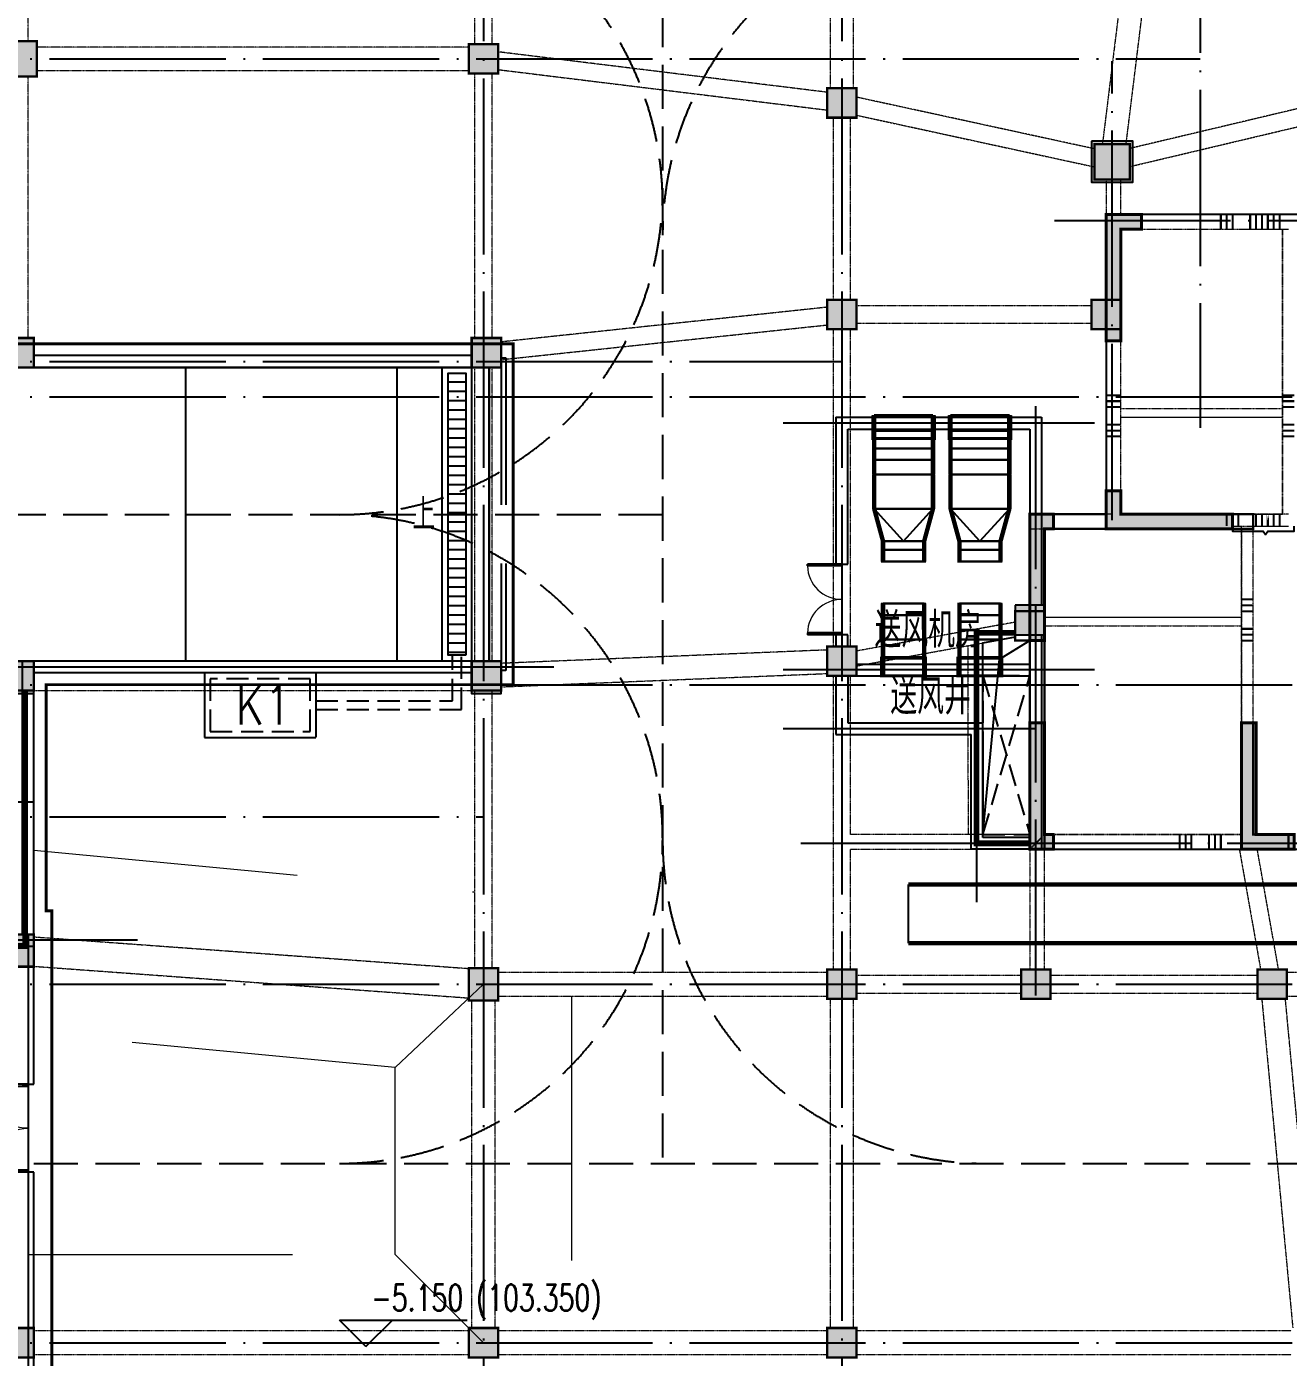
# Model space of a CAD drawing. Extents: x 290727 to 13733020, y 1731457 to 3643100.
# Drawn here: x 531138 to 552612, y 2163130 to 2185780 of the extents above; entities that cross this region are included whole.
import ezdxf

# ---------------------------------------------------------------- set-up
doc = ezdxf.new("R2010")
doc.units = 0
doc.header["$LTSCALE"] = 10
for name, pattern in [('__DASH', [0.35, 0.25, -0.1]), ('DASH', [0.35, 0.25, -0.1]), ('DASHED', [0.75, 0.5, -0.25]), ('DOTE', [2.42, 2, -0.2, 0.02, -0.2]), ('虚线', [750, 450, -300])]:
    doc.linetypes.add(name, pattern=pattern)
doc.layers.get('0').update_dxf_attribs({"linetype": 'CONTINUOUS'})
for name, color, linetype in [('-A-车行道路', 8, 'CONTINUOUS'), ('AXIS', 3, 'CONTINUOUS'), ('BEAM_CON', 4, 'CONTINUOUS'), ('BEAM_CONT', 4, 'CONTINUOUS'), ('BEAM_DASH', 144, 'DASHED'), ('BEAM_SE', 144, 'DASHED'), ('COLU', 2, 'CONTINUOUS'), ('COLUMN', 9, 'CONTINUOUS'), ('DIM_ELEV', 3, 'CONTINUOUS'), ('DIM_SYMB', 3, 'CONTINUOUS'), ('DOTE', 8, 'DOTE'), ('DUCT-排烟管', 2, 'CONTINUOUS'), ('DUCT-排烟管端线', 4, 'CONTINUOUS'), ('DUCT-送风法兰', 2, 'CONTINUOUS'), ('DUCT-送风管', 4, 'CONTINUOUS'), ('DUCT-送风管端线', 2, 'CONTINUOUS'), ('pl', 7, 'CONTINUOUS'), ('PUB_HATCH', 8, 'CONTINUOUS'), ('PUB_TEXT', 7, 'CONTINUOUS'), ('STAIR', 2, 'CONTINUOUS'), ('WALL', 255, 'CONTINUOUS'), ('WINDOW', 4, 'CONTINUOUS'), ('作业图', 4, 'CONTINUOUS'), ('文字', 4, 'CONTINUOUS'), ('暖通留洞', 201, 'CONTINUOUS'), ('板顶标高填充', 7, 'CONTINUOUS'), ('洞口边线', 7, 'CONTINUOUS'), ('看线', 163, 'CONTINUOUS'), ('防火分区示意线', 4, 'CONTINUOUS'), ('防火分区线', 7, 'CONTINUOUS'), ('集水坑', 181, 'DASH'), ('风井', 211, 'CONTINUOUS'), ('高差线', 3, 'CONTINUOUS')]:
    doc.layers.add(name, color=color, linetype=linetype)
for name, color, linetype, lineweight in [('S_ConcWall', 8, 'CONTINUOUS', 35), ('S_SubBeamHoop', 1, 'CONTINUOUS', 40), ('TEXT', 7, 'CONTINUOUS', 13), ('板加腋边线', 253, '虚线', 18)]:
    doc.layers.add(name, color=color, linetype=linetype, lineweight=lineweight)
doc.layers.get('0').off()
doc.styles.add('_HZTXT', font='simplex.shx', dxfattribs={"width": 0.8, "bigfont": 'HZTXT.shx'})
doc.styles.add('_TCH_DIM', font='SIMPLEX', dxfattribs={"bigfont": 'GBCBIG'})
doc.styles.add('HNSJY', font='HNSJY-07', dxfattribs={"width": 0.8, "bigfont": 'HNSJY-HZ'})

# ---------------------------------------------------------------- blocks, each defined once
blk = doc.blocks.new('A$C55C93FC2')
at = {"layer": 'DOTE', "linetype": 'DOTE', "ltscale": 150}
for p, q in [((66184.1, 127235.5), (66184.1, 52513.6)), ((53984.1, 80242.4), (53984.1, 12200)), ((60084.1, 80242.4), (60084.1, 12200)), ((10299.5, 58792.4), (66184.1, 58792.4)), ((10299.5, 53642.4), (60084.1, 53642.4)), ((10299.5, 53042.4), (252290.8, 53042.4)), ((10299.5, 48142.4), (252290.8, 48142.4)), ((10299.5, 45892.4), (53984.1, 45892.4)), ((10299.5, 43042.4), (252290.8, 43042.4)), ((10299.5, 36942.4), (252290.8, 36942.4))]:
    blk.add_line(p, q, dxfattribs=at)
blk = doc.blocks.new('A$C45835683')
at = {"layer": '集水坑', "color": 4}
blk.add_lwpolyline([(1100, 1900), (0, 1900), (0, 0), (1100, 0)], close=True, dxfattribs=at)
at = {"layer": '集水坑', "color": 4, "linetype": 'DASH', "ltscale": 150}
blk.add_lwpolyline([(1000, 1800), (100, 1800), (100, 100), (1000, 100)], close=True, dxfattribs=at)
at = {"layer": 'TEXT', "style": '_HZTXT', "width": 0.8}
blk.add_text('K1', height=675, rotation=270, dxfattribs=at).set_placement((221, 1366))
blk = doc.blocks.new('A$C682E2834')
h = blk.add_hatch(color=0)
h.dxf.hatch_style = 1
h.paths.add_polyline_path([(30400, 7900), (30600, 7900), (30600, 7500), (30800, 7500), (30800, 7900), (33000, 7899), (33000, 7500), (33200, 7500), (33200, 7900), (33200, 7900), (33200, 8099), (30600, 8100), (30400, 8100)])
edge = h.paths.add_edge_path(flags=16)
edge.add_line((11800, 7900), (11800, 7500))
h.paths.add_polyline_path([(9600, 7900), (11800, 7900)], flags=17)
h.paths.add_polyline_path([(21425, 250), (21600, 250), (21600, 0), (21175, 0), (21000, 0), (21000, 250), (21175, 250), (21175, 2150), (21425, 2150)])
h.paths.add_polyline_path([(42350, 2149), (42600, 2149), (42600, 0), (42200, 0), (42200, 250), (42350, 250)])
h.paths.add_polyline_path([(42600, 3549), (42350, 3549), (42350, 5450), (42200, 5450), (42200, 5700), (42600, 5700)])
h.paths.add_polyline_path([(40700, 10549), (40700, 10799), (41300, 10799), (41300, 8649), (41050, 8649), (41050, 10549)])
h.paths.add_polyline_path([(39150, 5450), (39150, 5700), (41050, 5700), (41050, 6099), (41300, 6099), (41300, 5450)])
h.paths.add_polyline_path([(35100, 12949), (35100, 13199), (35400, 13199), (35400, 10799), (35800, 10799), (35800, 10549), (35150, 10549), (35150, 12949)])
h.paths.add_polyline_path([(28700, 13200), (28700, 12950), (28650, 12950), (28650, 10550), (28000, 10550), (28000, 10800), (28400, 10800), (28400, 13200)])
h.paths.add_polyline_path([(22750, 8650), (22500, 8650), (22500, 10800), (23100, 10800), (23100, 10550), (22750, 10550)])
h.paths.add_polyline_path([(24650, 5700), (24650, 5450), (22500, 5450), (22500, 6050), (22750, 6050), (22750, 5700)])
h.paths.add_polyline_path([(25700, 250), (25700, 0), (24800, 0), (24800, 2150), (25050, 2150), (25050, 250)])
h.paths.add_polyline_path([(32024, 0), (31300, 0), (31300, 250), (31774, 250), (31775, 2150), (32025, 2150), (32024, 250), (32500, 250), (32500, 0)])
h.paths.add_polyline_path([(29000, 5700), (29000, 5500), (28400, 5500), (28400, 7250), (28600, 7250), (28600, 5700)])
h.paths.add_polyline_path([(34800, 5500), (34800, 5700), (35200, 5700), (35200, 7249), (35400, 7249), (35400, 5500)])
h.paths.add_polyline_path([(30000, 12950), (30000, 13200), (30600, 13200), (30600, 9400), (30400, 9400), (30400, 12950)])
h.paths.add_polyline_path([(33200, 9399), (33400, 9399), (33400, 12949), (33800, 12949), (33800, 13199), (33200, 13199)])
h.paths.add_polyline_path([(38100, 0), (38100, 250), (38750, 250), (38750, 2149), (39000, 2149), (39000, 0)])
h.paths.add_polyline_path([(35025, 2149), (34775, 2149), (34775, 4199), (35025, 4199)])
h.paths.add_polyline_path([(29025, 2150), (28775, 2150), (28775, 4200), (29025, 4200)])
h.paths.add_polyline_path([(1900, 10800), (1900, 10550), (1550, 10550), (1550, 8650), (1300, 8650), (1300, 10800)])
h.paths.add_polyline_path([(3450, 5700), (3450, 5450), (1300, 5450), (1300, 6100), (1550, 6100), (1550, 5700)])
h.paths.add_polyline_path([(20100, 8650), (19850, 8650), (19850, 10550), (19500, 10550), (19500, 10800), (20100, 10800)])
h.paths.add_polyline_path([(13900, 12950), (13900, 13200), (14200, 13200), (14200, 10800), (14600, 10800), (14600, 10550), (13950, 10550), (13950, 12950)])
h.paths.add_polyline_path([(7500, 13200), (7500, 12950), (7450, 12950), (7450, 10550), (6800, 10550), (6800, 10800), (7200, 10800), (7200, 13200)])
h.paths.add_polyline_path([(17950, 5450), (17950, 5700), (19850, 5700), (19850, 6050), (20100, 6050), (20100, 5450)])
h.paths.add_polyline_path([(16900, 0), (16900, 250), (17550, 250), (17550, 2150), (17800, 2150), (17800, 0)])
h.paths.add_polyline_path([(10575, 0), (10100, 0), (10100, 250), (10575, 250), (10575, 2150), (10825, 2150), (10825, 250), (11300, 250), (11300, 0)])
h.paths.add_polyline_path([(400, 5700), (400, 5450), (250, 5450), (250, 3550), (0, 3550), (0, 5700)])
h.paths.add_polyline_path([(400, 250), (400, 0), (0, 0), (0, 2150), (250, 2150), (250, 250)])
h.paths.add_polyline_path([(13600, 5500), (13600, 5700), (14000, 5700), (14000, 7250), (14200, 7250), (14200, 5500)])
h.paths.add_polyline_path([(7800, 5700), (7800, 5500), (7200, 5500), (7200, 7250), (7400, 7250), (7400, 5700)])
h.paths.add_polyline_path([(12600, 13200), (12600, 12950), (12200, 12950), (12200, 9400), (12000, 9400), (12000, 13200)])
h.paths.add_polyline_path([(9200, 9400), (9200, 12950), (8800, 12950), (8800, 13200), (9400, 13200), (9400, 9400)])
h.paths.add_polyline_path([(4500, 250), (4500, 0), (3600, 0), (3600, 2150), (3850, 2150), (3850, 250)])
h.paths.add_polyline_path([(7825, 2150), (7575, 2150), (7575, 4200), (7825, 4200)])
h.paths.add_polyline_path([(13825, 2150), (13575, 2150), (13575, 4200), (13825, 4200)])
edge = h.paths.add_edge_path()
edge.add_line((12000, 8100), (12200, 8100))
edge.add_line((12200, 8100), (12200, 7900))
edge.add_line((12200, 7900), (12000, 7900))
edge.add_line((9400, 8100), (9200, 8100))
edge.add_line((9200, 8100), (9200, 7900))
edge.add_line((9200, 7900), (9400, 7900))
edge.add_line((9400, 7900), (9400, 7500))
edge.add_line((9400, 7500), (9600, 7500))
edge.add_line((9600, 7500), (9600, 7900))
edge.add_line((12000, 8100), (9400, 8100))
edge.add_line((11800, 7500), (12000, 7500))
edge.add_line((12000, 7500), (12000, 7900))
at = {"layer": 'S_ConcWall', "color": 0, "lineweight": 35, "ltscale": 1}
for p, q in [((1300, 8650), (1300, 10800)), ((1300, 10800), (1900, 10800)), ((1900, 10800), (1900, 10550)), ((1900, 10550), (1550, 10550)), ((1550, 10550), (1550, 8650)), ((1550, 8650), (1300, 8650)), ((1300, 5450), (1300, 6100)), ((1300, 6100), (1550, 6100)), ((1550, 6100), (1550, 5700)), ((0, 3550), (0, 5700)), ((0, 5700), (400, 5700)), ((400, 5700), (400, 5450)), ((1550, 5700), (3450, 5700)), ((3450, 5700), (3450, 5450)), ((400, 5450), (250, 5450)), ((250, 5450), (250, 3550)), ((3450, 5450), (1300, 5450)), ((250, 3550), (0, 3550)), ((0, 0), (0, 2150)), ((0, 2150), (250, 2150)), ((250, 2150), (250, 250)), ((3600, 0), (3600, 2150)), ((3600, 2150), (3850, 2150)), ((3850, 2150), (3850, 250)), ((250, 250), (400, 250)), ((400, 250), (400, 0)), ((3850, 250), (4500, 250)), ((400, 0), (0, 0)), ((4500, 0), (3600, 0))]:
    blk.add_line(p, q, dxfattribs=at)
blk = doc.blocks.new('A$C26CF02E8')
at = {"layer": '风井', "linetype": 'DASH', "ltscale": 150}
for p, q in [((56865, 49165), (57665, 46465)), ((56865, 46465), (57665, 49165))]:
    blk.add_line(p, q, dxfattribs=at)
at = {"layer": '风井', "linetype": 'DASH', "ltscale": 150, "flags": 128}
blk.add_lwpolyline([(56865, 46465), (57665, 46465), (57665, 49165), (56865, 49165)], close=True, dxfattribs=at)
blk = doc.blocks.new('_FZH')
blk.add_lwpolyline([(-0.5, -0.5), (0.5, -0.5), (0.5, 0.5), (-0.5, 0.5)], close=True)
at = {"layer": 'PUB_HATCH'}
blk.add_solid([(-0.5, -0.5), (0.5, -0.5), (-0.5, 0.5), (0.5, 0.5)], dxfattribs=at)
blk = doc.blocks.new('$DorLib2D$00000002')
for p, q in [((-0.5, 0), (-0.5, 0.4875)), ((-0.475, 0.4875), (-0.5, 0.4875)), ((-0.475, 0), (-0.475, 0.4875)), ((0.475, 0), (0.475, 0.4875)), ((0.475, 0.4875), (0.5, 0.4875)), ((0.5, 0), (0.5, 0.4875)), ((-0.5, 0), (-0.475, 0)), ((0.5, 0), (0.475, 0))]:
    blk.add_line(p, q)
at = {"lineweight": 13}
for centre, start, end in [((-0.4875, 0), 0, 88.53072), ((0.4875, 0), 91.46928, 180)]:
    blk.add_arc(centre, 0.4875, start, end, dxfattribs=at)
blk = doc.blocks.new('$DorLib2D$00000126')
at = {"color": 0, "linetype": 'Continuous'}
for p, q in [((-0.532, 0.5), (-0.532, 0.9)), ((0.532, 0.9), (0.532, 0.5))]:
    blk.add_line(p, q, dxfattribs=at)
at = {"color": 0, "linetype": 'DASH'}
for p, q in [((-0.532, 0.9), (0.532, 0.9)), ((-0.532, 0.5), (0.532, 0.5))]:
    blk.add_line(p, q, dxfattribs=at)
blk = doc.blocks.new('车库建筑作业图')
at = {"layer": '看线'}
h = blk.add_hatch(dxfattribs=at)
h.set_pattern_fill('ANSI31', color=256, scale=100, angle=495.0027, style=0)
h.set_pattern_definition([(180.002708, (-65049.99, 21500), (0.007502, -158.75), [])])
h.paths.add_polyline_path([(538612, 2179880), (538312, 2179880), (538312, 2175080), (538612, 2175080)])
at = {"layer": '-A-车行道路', "linetype": 'DASH', "ltscale": 300}
for points in [[(541962, 2182780, 0.414214), (536462, 2188280)], [(541962, 2182230, -0.414214), (547462, 2187730)], [(536462, 2177473, 0.414214), (541962, 2182973)], [(541962, 2171973, 0.414214), (536462, 2177473)], [(536462, 2166430, 0.414214), (541962, 2171930)], [(541962, 2171930, 0.414214), (547462, 2166430)]]:
    blk.add_lwpolyline(points, format="xyb", dxfattribs=at)
for points in [[(541962, 2188280), (541962, 2166430)], [(531262, 2166430), (694487, 2166430)]]:
    blk.add_lwpolyline(points, dxfattribs=at)
at = {"layer": '-A-车行道路', "linetype": 'DASH', "ltscale": 300, "flags": 128}
blk.add_lwpolyline([(541962, 2177473), (514570, 2177473)], dxfattribs=at)
at = {"linetype": 'DASH', "ltscale": 150}
for points in [[(536062, 2174155), (538537, 2174155), (538537, 2175080)], [(536062, 2174305), (538387, 2174305), (538387, 2175080)]]:
    blk.add_lwpolyline(points, dxfattribs=at)
at = {"layer": 'DIM_ELEV'}
for p, q in [((536912, 2163314, -2), (536462, 2163764, -2)), ((536462, 2163764, -2), (538637, 2163764, -2)), ((536912, 2163314, -2), (537362, 2163764, -2))]:
    blk.add_line(p, q, dxfattribs=at)
at = {"layer": 'DIM_SYMB', "linetype": 'Continuous'}
blk.add_lwpolyline([(537548, 2177473, 0, 0, 0), (525426, 2177473, 120, 0, 0), (524976, 2177473, 0, 0, 0)], format="xyseb", dxfattribs=at)
at = {"layer": 'DOTE', "ltscale": 150}
for p, q in [((549612, 2177380), (549612, 2185189)), ((548629, 2182480), (594095, 2182480)), ((548312, 2169287), (548312, 2179320)), ((544312, 2171880), (593600, 2171880))]:
    blk.add_line(p, q, dxfattribs=at)
at = {"layer": 'DOTE', "linetype": 'Continuous', "ltscale": 150}
for p, q in [((549312, 2179030), (544012, 2179030)), ((540112, 2174880), (513431, 2174880)), ((549312, 2174830), (544012, 2174830)), ((547312, 2170880), (547312, 2174830)), ((548312, 2173830), (544012, 2173830)), ((533024, 2170230), (512312, 2170230))]:
    blk.add_line(p, q, dxfattribs=at)
at = {"layer": 'STAIR', "flags": 128}
for points in [[(533846, 2174980), (533846, 2179980)], [(537446, 2174980), (537446, 2179980)], [(539012, 2174980), (539012, 2179980)]]:
    blk.add_lwpolyline(points, dxfattribs=at)
for points in [[(538712, 2174980), (538212, 2174980), (538212, 2179980), (538712, 2179980)], [(538612, 2175080), (538312, 2175080), (538312, 2179880), (538612, 2179880)]]:
    blk.add_lwpolyline(points, close=True, dxfattribs=at)
at = {"layer": 'WALL', "linetype": 'Continuous'}
for p, q in [((538712, 2180180), (531262, 2180180)), ((538712, 2179980), (531262, 2179980)), ((544912, 2179130), (548412, 2179130)), ((544912, 2179130), (544912, 2176630)), ((545112, 2178930), (548212, 2178930)), ((545112, 2176630), (545112, 2178930)), ((548212, 2178930), (548212, 2175930)), ((548412, 2179130), (548412, 2175930)), ((544912, 2176630), (545112, 2176630)), ((545112, 2175430), (544912, 2175430)), ((544912, 2175430), (544912, 2175230)), ((545112, 2175230), (545112, 2175430)), ((548212, 2175430), (548212, 2174930)), ((548412, 2175430), (548412, 2174830)), ((538712, 2174980), (531262, 2174980)), ((545262, 2174930), (548212, 2174930)), ((538712, 2174780), (531262, 2174780)), ((531262, 2170330), (531262, 2174780)), ((544912, 2174730), (544912, 2173730)), ((545112, 2174730), (545112, 2173930)), ((545262, 2174730), (548212, 2174730)), ((548212, 2174730), (548212, 2171980)), ((548412, 2174830), (548412, 2171780)), ((544912, 2173730), (547212, 2173730)), ((545112, 2173930), (547412, 2173930)), ((547212, 2171780), (547212, 2173730)), ((547412, 2171980), (547412, 2173930)), ((548212, 2171980), (547412, 2171980)), ((548412, 2171780), (547212, 2171780)), ((531262, 2169480), (531262, 2169780)), ((531262, 2167780), (531262, 2169480)), ((531062, 2167780), (531262, 2167780)), ((531262, 2166280), (531062, 2166280)), ((531262, 2163630), (531262, 2166280)), ((531262, 2158580), (531262, 2163130))]:
    blk.add_line(p, q, dxfattribs=at)
at = {"layer": '防火分区示意线', "color": 2, "linetype": 'DASH', "ltscale": 300, "const_width": 50}
blk.add_lwpolyline([(582319, 2195480), (547069, 2195480), (547069, 2196080), (542869, 2196080), (542869, 2202580), (541369, 2202580), (541369, 2201580), (539069, 2201580), (539069, 2195980), (507919, 2195980), (507919, 2180380), (539419, 2180380), (539419, 2174580), (531469, 2174580), (531469, 2170730), (531569, 2170730), (531569, 2158480)], dxfattribs=at)
at = {"layer": '防火分区线', "linetype": 'Continuous', "flags": 128}
blk.add_lwpolyline([(507512, 2196380), (507512, 2179980), (539012, 2179980), (539012, 2174980), (531062, 2174980), (531062, 2170330), (531162, 2170330), (531162, 2158080), (540526, 2158080), (540962, 2158080), (591062, 2158080), (591062, 2146980), (596462, 2146980), (597069, 2146980), (603962, 2146980), (603962, 2150330), (612462, 2150330), (612462, 2152280), (617362, 2152280)], dxfattribs=at)
at = {"color": 8}
blk.add_blockref('A$C682E2834', (548212, 2171780), dxfattribs=at)
at = {"rotation": 90}
blk.add_blockref('A$C45835683', (536063, 2173680), dxfattribs=at)
at = {"layer": 'COLUMN', "linetype": 'Continuous'}
for p, xscale, yscale, zscale, rotation in [((531012, 2185230), 599.9415679140948, 600, 600, 270), ((538912, 2185230), 500, 500, 500, 270), ((545012, 2184480), 500, 500, 500, 270), ((549612, 2183480), 700, 700, 700, 270), ((545012, 2180880), 500, 500, 500, 270), ((549512, 2180880), 500, 500, 500, 270), ((531012, 2180230), 500, 500, 500, 270), ((538962, 2180230), 500, 500, 500, 270), ((548212, 2175680), 500, 500, 500, 270), ((545012, 2174980), 500, 500, 500, 270), ((531012, 2174705), 549.999999511987, 499.9999999508727, 499.9999999508727, 269.9999999580511), ((538962, 2174705), 550, 499.9887910095276, 499.9887910095276, 270), ((531012, 2170055), 550, 500, 500, 270), ((538912, 2169480), 550, 500.0112089904724, 500.0112089904724, 270), ((545012, 2169480), 500, 500, 500, 270), ((548312, 2169480), 500, 500, 500, 270), ((552337, 2169480), 500, 500, 500, 270), ((531012, 2163380), 500, 500, 500, 270), ((538912, 2163380), 500, 500, 500, 270), ((545012, 2163380), 500, 500, 500, 270)]:
    blk.add_blockref('_FZH', p, dxfattribs=dict(at, xscale=xscale, yscale=yscale, zscale=zscale, rotation=rotation))
at = {"layer": 'WINDOW', "linetype": 'Continuous'}
for name, p, xscale, yscale, zscale, rotation in [('$DorLib2D$00000126', (539112, 2177480), 5000, 200, 5000, 270), ('$DorLib2D$00000002', (545012, 2176030), 1200, 1200, -1200, 90), ('$DorLib2D$00000002', (531162, 2167030), -1500, 1500, -1500, 90)]:
    blk.add_blockref(name, p, dxfattribs=dict(at, xscale=xscale, yscale=yscale, zscale=zscale, rotation=rotation))
at = {"layer": '文字', "linetype": 'Continuous'}
for name, p in [('A$C26CF02E8', (490548, 2125565)), ('A$C55C93FC2', (484928, 2126437))]:
    blk.add_blockref(name, p, dxfattribs=at)
at = {"layer": 'PUB_TEXT', "linetype": 'Continuous', "style": '_TCH_DIM'}
blk.add_text('上', height=536, dxfattribs=at).set_placement((537706, 2177211))
at = {"layer": 'PUB_TEXT', "style": '_TCH_DIM', "width": 0.705882}
for s, p in [('(103.350)', (538787, 2163922, -2)), ('-5.150', (537002, 2163922, -2))]:
    blk.add_text(s, height=446.2, dxfattribs=at).set_placement(p)
at = {"layer": '文字', "linetype": 'Continuous', "style": 'HNSJY', "width": 0.8}
for s, p in [('送风机房', (545569, 2175208, -2)), ('送风井', (545838, 2174074))]:
    blk.add_text(s, height=600, dxfattribs=at).set_placement(p)
blk = doc.blocks.new('9-l')
at = {"layer": 'AXIS', "color": 0}
blk.add_lwpolyline([(807166, -907268), (807166, -907358), (807689, -907358), (807730, -907410), (807767, -907358), (808219, -907358), (808219, -907268)], dxfattribs=at)
at = {"layer": 'BEAM_CON', "color": 0, "lineweight": 18, "ltscale": 1}
for p, q in [((805619, -901968), (807319, -901968)), ((807319, -901968), (808119, -901968)), ((807319, -902218), (808119, -902218)), ((805019, -906668), (805019, -904118)), ((805269, -905418), (808019, -905418)), ((804119, -907068), (805019, -907068)), ((807169, -907068), (808019, -907068)), ((803969, -908818), (807319, -908818)), ((803969, -908818), (807319, -908818)), ((803719, -910618), (803719, -909218)), ((804119, -912768), (807319, -912768))]:
    blk.add_line(p, q, dxfattribs=at)
at = {"layer": 'BEAM_SE', "color": 0, "lineweight": 18, "ltscale": 1}
for p, q in [((805619, -902218), (807319, -902218)), ((808019, -907068), (808019, -902218)), ((805269, -906668), (805269, -904118)), ((805269, -905268), (808019, -905268)), ((804119, -907318), (805019, -907318)), ((807169, -907268), (808119, -907268)), ((807319, -910618), (807319, -907268)), ((807519, -910618), (807519, -907268)), ((803969, -908968), (807319, -908968)), ((803969, -910618), (803969, -909218)), ((804119, -912518), (807319, -912518))]:
    blk.add_line(p, q, dxfattribs=at)
at = {"layer": 'DOTE', "color": 0}
blk.add_line((803919, -912568), (803719, -912768), dxfattribs=at)
at = {"layer": 'S_ConcWall', "color": 0, "lineweight": 35, "ltscale": 1, "const_width": 50}
for points in [[(805619, -902218), (805269, -902218), (805269, -904118), (805019, -904118), (805019, -901968), (805619, -901968)], [(807169, -907318), (805019, -907318), (805019, -906668), (805269, -906668), (805269, -907068), (807169, -907068)], [(804119, -907318), (803969, -907318), (803969, -909218), (803719, -909218), (803719, -907068), (804119, -907068)], [(804119, -912768), (803719, -912768), (803719, -910618), (803969, -910618), (803969, -912518), (804119, -912518)], [(808219, -912768), (807319, -912768), (807319, -910618), (807569, -910618), (807569, -912518), (808219, -912518)]]:
    blk.add_lwpolyline(points, close=True, dxfattribs=at)
at = {"layer": 'S_SubBeamHoop', "color": 0, "linetype": 'Continuous', "ltscale": 1, "const_width": 35}
for points in [[(806969, -901968), (806969, -902218)], [(807069, -901968), (807069, -902218)], [(807169, -901968), (807169, -902218)], [(807469, -901968), (807469, -902218)], [(807569, -901968), (807569, -902218)], [(807669, -901968), (807669, -902218)], [(807769, -901968), (807769, -902218)], [(807869, -901968), (807869, -902218)], [(807969, -901968), (807969, -902218)], [(805019, -905043), (805269, -905043)], [(808019, -905043), (808219, -905043)], [(805019, -905143), (805269, -905143)], [(805019, -905243), (805269, -905243)], [(808019, -905143), (808219, -905143)], [(808019, -905243), (808219, -905243)], [(805019, -905543), (805269, -905543)], [(808019, -905543), (808219, -905543)], [(805019, -905643), (805269, -905643)], [(805019, -905743), (805269, -905743)], [(808019, -905643), (808219, -905643)], [(808019, -905743), (808219, -905743)], [(807069, -907068), (807069, -907268)], [(807169, -907068), (807169, -907268)], [(807269, -907068), (807269, -907268)], [(807569, -907068), (807569, -907268)], [(807669, -907068), (807669, -907268)], [(807869, -907068), (807869, -907268)], [(807969, -907068), (807969, -907268)], [(807319, -908518), (807519, -908518)], [(807319, -908618), (807519, -908618)], [(807319, -908718), (807519, -908718)], [(807319, -909018), (807519, -909018)], [(807319, -909118), (807519, -909118)], [(807319, -909218), (807519, -909218)], [(806269, -912518), (806269, -912768)], [(806369, -912518), (806369, -912768)], [(806469, -912518), (806469, -912768)], [(806769, -912518), (806769, -912768)], [(806869, -912518), (806869, -912768)], [(806969, -912518), (806969, -912768)]]:
    blk.add_lwpolyline(points, dxfattribs=at)
blk.add_lwpolyline([(807769, -907068), (807769, -907268)], close=True, dxfattribs=at)
blk = doc.blocks.new('A$C7FBF512A')
at = {"layer": 'DUCT-排烟管', "color": 0, "linetype": 'Continuous', "const_width": 75}
for points in [[(55655, -95249), (40568, -95249)], [(40568, -96249), (55655, -96249)]]:
    blk.add_lwpolyline(points, dxfattribs=at)
at = {"layer": 'DUCT-排烟管端线', "color": 0, "linetype": 'Continuous'}
blk.add_line((40568, -95249), (40568, -96249), dxfattribs=at)
at = {"layer": 'DUCT-送风法兰', "color": 0, "linetype": 'Continuous'}
for p, q in [((41019, -88022), (39959, -88022)), ((42319, -88022), (41259, -88022)), ((41019, -88273), (39959, -88273)), ((42319, -88273), (41259, -88273)), ((41019, -88857), (39959, -88857)), ((42319, -88857), (41259, -88857)), ((40109, -89407), (40869, -89407)), ((41409, -89407), (42169, -89407)), ((40869, -89555), (40109, -89555)), ((42169, -89555), (41409, -89555)), ((40109, -90666), (40869, -90666)), ((41409, -90666), (42169, -90666))]:
    blk.add_line(p, q, dxfattribs=at)
at = {"layer": 'DUCT-送风法兰', "color": 0, "linetype": 'ByBlock'}
for p, q in [((40869, -89555), (40109, -89555)), ((42169, -89555), (41409, -89555)), ((40109, -89755), (40869, -89755)), ((41409, -89755), (42169, -89755))]:
    blk.add_line(p, q, dxfattribs=at)
at = {"layer": 'DUCT-送风法兰', "color": 0}
for p, q in [((40109, -90466), (40869, -90466)), ((41409, -90466), (42169, -90466)), ((40109, -90666), (40869, -90666)), ((41409, -90666), (42169, -90666)), ((40109, -91080), (40869, -91080)), ((41409, -91080), (42169, -91080)), ((40109, -91380), (40869, -91380)), ((41409, -91380), (42169, -91380)), ((40109, -91699), (40869, -91699)), ((41409, -91699), (42169, -91699))]:
    blk.add_line(p, q, dxfattribs=at)
at = {"layer": 'DUCT-送风管', "color": 0, "linetype": 'Continuous'}
for p, q in [((40489, -89407), (39989, -88857)), ((40489, -89407), (40989, -88857)), ((41789, -89407), (41289, -88857)), ((41789, -89407), (42289, -88857))]:
    blk.add_line(p, q, dxfattribs=at)
at = {"layer": 'DUCT-送风管', "color": 0, "linetype": 'Continuous', "const_width": 75}
for points in [[(39989, -87261), (39989, -87528)], [(40989, -87528), (40989, -87261)], [(41289, -87261), (41289, -87528)], [(42289, -87528), (42289, -87261)], [(40139, -89407), (39989, -88857)], [(40839, -89407), (40989, -88857)], [(41439, -89407), (41289, -88857)], [(42139, -89407), (42289, -88857)]]:
    blk.add_lwpolyline(points, dxfattribs=at)
at = {"layer": 'DUCT-送风管', "color": 0, "const_width": 75}
for points in [[(39989, -87828), (39989, -87528)], [(40989, -87528), (40989, -87828)], [(41289, -87828), (41289, -87528)], [(42289, -87528), (42289, -87828)], [(39989, -88272), (39989, -88022)], [(40989, -88022), (40989, -88272)], [(41289, -88272), (41289, -88022)], [(42289, -88022), (42289, -88272)], [(40139, -90666), (40139, -90466)], [(40839, -90466), (40839, -90666)], [(41439, -90666), (41439, -90466)], [(42139, -90466), (42139, -90666)], [(40139, -90666), (40139, -91080)], [(40839, -91080), (40839, -90666)], [(41439, -90666), (41439, -91080)], [(42139, -91080), (42139, -90666)], [(40139, -91380), (40139, -91080)], [(40839, -91080), (40839, -91380)], [(41439, -91380), (41439, -91080)], [(42139, -91080), (42139, -91380)], [(40139, -91380), (40139, -91699)], [(40839, -91699), (40839, -91380)], [(41439, -91380), (41439, -91699)], [(42139, -91699), (42139, -91380)]]:
    blk.add_lwpolyline(points, dxfattribs=at)
at = {"layer": 'DUCT-送风管', "color": 0, "linetype": 'ByBlock', "const_width": 75}
for points in [[(39989, -87828), (39989, -88022)], [(40989, -88022), (40989, -87828)], [(41289, -87828), (41289, -88022)], [(42289, -88022), (42289, -87828)], [(39989, -88273), (39989, -88857)], [(40989, -88857), (40989, -88273)], [(41289, -88273), (41289, -88857)], [(42289, -88857), (42289, -88273)], [(40139, -89408), (40139, -89555)], [(40839, -89555), (40839, -89408)], [(41439, -89408), (41439, -89555)], [(42139, -89555), (42139, -89408)], [(40139, -89755), (40139, -89555)], [(40839, -89555), (40839, -89755)], [(41439, -89755), (41439, -89555)], [(42139, -89555), (42139, -89755)]]:
    blk.add_lwpolyline(points, dxfattribs=at)
at = {"layer": 'DUCT-送风管端线', "color": 0, "linetype": 'Continuous'}
for p, q in [((40989, -87261), (39989, -87261)), ((42289, -87261), (41289, -87261)), ((39989, -87528), (40989, -87528)), ((41289, -87528), (42289, -87528)), ((40989, -88857), (39989, -88857)), ((42289, -88857), (41289, -88857)), ((40139, -89407), (40839, -89407)), ((41439, -89407), (42139, -89407))]:
    blk.add_line(p, q, dxfattribs=at)
at = {"layer": 'DUCT-送风管端线', "color": 0}
for p, q in [((39989, -87528), (40989, -87528)), ((41289, -87528), (42289, -87528)), ((39989, -87828), (40989, -87828)), ((41289, -87828), (42289, -87828)), ((39989, -88022), (40989, -88022)), ((41289, -88022), (42289, -88022)), ((39989, -88272), (40989, -88272)), ((41289, -88272), (42289, -88272)), ((40839, -90466), (40139, -90466)), ((42139, -90466), (41439, -90466)), ((40839, -90666), (40139, -90666)), ((40839, -90666), (40139, -90666)), ((42139, -90666), (41439, -90666)), ((42139, -90666), (41439, -90666)), ((40139, -91080), (40839, -91080)), ((40839, -91080), (40139, -91080)), ((41439, -91080), (42139, -91080)), ((42139, -91080), (41439, -91080)), ((40839, -91380), (40139, -91380)), ((40839, -91380), (40139, -91380)), ((42139, -91380), (41439, -91380)), ((42139, -91380), (41439, -91380)), ((40139, -91699), (40839, -91699)), ((41439, -91699), (42139, -91699))]:
    blk.add_line(p, q, dxfattribs=at)
at = {"layer": 'DUCT-送风管端线', "color": 0, "linetype": 'ByBlock'}
for p, q in [((40989, -87828), (39989, -87828)), ((42289, -87828), (41289, -87828)), ((39989, -88022), (40989, -88022)), ((41289, -88022), (42289, -88022)), ((40989, -88273), (39989, -88273)), ((42289, -88273), (41289, -88273)), ((39989, -88857), (40989, -88857)), ((41289, -88857), (42289, -88857)), ((40839, -89408), (40139, -89408)), ((42139, -89408), (41439, -89408)), ((40839, -89555), (40139, -89555)), ((40139, -89555), (40839, -89555)), ((42139, -89555), (41439, -89555)), ((41439, -89555), (42139, -89555)), ((40839, -89755), (40139, -89755)), ((42139, -89755), (41439, -89755))]:
    blk.add_line(p, q, dxfattribs=at)
at = {"layer": '暖通留洞', "color": 0, "lineweight": 0, "const_width": 50}
for points, elevation in [([(39964, -87292), (41014, -87292), (41014, -87658), (39964, -87658)], 3000), ([(41264, -87292), (42314, -87292), (42314, -87658), (41264, -87658)], 3000), ([(40114, -91399), (40864, -91399), (40864, -91699), (40114, -91699)], 0), ([(41414, -91399), (42164, -91399), (42164, -91699), (41414, -91699)], 0)]:
    blk.add_lwpolyline(points, close=True, dxfattribs=dict(at, elevation=elevation))
blk = doc.blocks.new('梁图-10.22')
at = {"color": 0}
blk.add_lwpolyline([(-1562524, 216008), (-1519924, 216006), (-1519924, 221708), (-1521224, 221708), (-1521224, 226807), (-1527124, 226807), (-1527124, 229207), (-1534123, 229208), (-1534124, 226808), (-1548324, 226808), (-1548324, 229208), (-1555324, 229208), (-1555324, 226808), (-1561224, 226808), (-1561224, 221710), (-1562524, 221710), (-1562524, 216010)], dxfattribs=at)
at = {"layer": 'BEAM_CONT', "color": 0, "lineweight": 18}
for p, q in [((-1563409, 219502), (-1562774, 219617)), ((-1563325, 216258), (-1563331, 219516)), ((-1562524, 219558), (-1562524, 218158)), ((-1562524, 216258), (-1563424, 216258))]:
    blk.add_line(p, q, dxfattribs=at)
at = {"layer": 'BEAM_DASH', "color": 0, "lineweight": 18}
for p, q in [((-1579574, 229758), (-1579574, 235308)), ((-1571974, 235308), (-1571974, 229708)), ((-1571674, 229708), (-1571674, 235308)), ((-1565924, 235308), (-1565924, 228958)), ((-1565524, 228958), (-1565524, 235308)), ((-1560457, 234758), (-1561289, 228008)), ((-1560886, 228008), (-1560054, 234758)), ((-1572074, 229658), (-1579424, 229658)), ((-1565974, 228890), (-1571574, 229578)), ((-1579424, 229258), (-1572074, 229258)), ((-1571574, 229276), (-1565974, 228588)), ((-1579574, 224708), (-1579574, 229158)), ((-1571974, 229208), (-1571974, 224708)), ((-1571674, 224708), (-1571674, 229208)), ((-1555674, 229155), (-1560824, 227933)), ((-1561424, 227927), (-1565474, 228807)), ((-1560824, 227625), (-1555674, 228847)), ((-1565874, 228458), (-1565874, 225358)), ((-1565574, 225358), (-1565574, 228458)), ((-1565474, 228500), (-1561424, 227620)), ((-1561224, 227408), (-1561224, 226808)), ((-1560974, 226808), (-1560974, 227408)), ((-1558124, 226808), (-1560624, 226808)), ((-1560624, 226558), (-1558124, 226558)), ((-1558224, 226558), (-1558224, 221708)), ((-1565974, 225232), (-1571524, 224641)), ((-1561474, 225258), (-1565474, 225258)), ((-1571524, 224339), (-1565974, 224930)), ((-1565474, 224958), (-1561474, 224958)), ((-1565874, 224858), (-1565874, 219458)), ((-1565574, 219458), (-1565574, 224858)), ((-1572024, 224608), (-1579474, 224608)), ((-1561224, 224658), (-1561224, 222108)), ((-1560974, 222108), (-1560974, 224658)), ((-1579474, 224208), (-1572024, 224208)), ((-1571974, 224208), (-1571974, 219208)), ((-1571674, 219208), (-1571674, 224208)), ((-1561124, 221708), (-1562424, 221708)), ((-1558124, 221708), (-1558824, 221708)), ((-1562524, 221458), (-1561124, 221458)), ((-1558924, 221458), (-1558924, 218158)), ((-1558724, 221508), (-1558124, 221508)), ((-1558724, 218158), (-1558724, 221458)), ((-1563454, 219748), (-1565474, 219380)), ((-1562774, 219871), (-1563454, 219748)), ((-1565474, 219126), (-1563409, 219502)), ((-1562274, 218158), (-1562274, 219558)), ((-1565974, 219398), (-1571524, 219170)), ((-1563581, 219471), (-1563575, 216258)), ((-1572024, 219208), (-1579474, 219208)), ((-1571524, 218770), (-1565974, 218997)), ((-1565874, 218958), (-1565874, 216108)), ((-1565574, 216258), (-1565574, 218958)), ((-1579474, 218708), (-1572024, 218708)), ((-1579474, 216709), (-1579474, 218708)), ((-1571974, 218708), (-1571974, 213983)), ((-1571674, 213983), (-1571674, 218708)), ((-1579474, 214558), (-1579474, 216709)), ((-1565874, 216108), (-1565874, 213958)), ((-1563424, 216258), (-1565574, 216258)), ((-1558924, 216258), (-1562274, 216258)), ((-1565574, 213958), (-1565574, 216008)), ((-1565574, 216008), (-1563424, 216008)), ((-1563424, 216008), (-1562524, 216008)), ((-1562524, 216008), (-1562524, 213958)), ((-1562274, 216008), (-1558959, 216008)), ((-1562274, 213958), (-1562274, 216008)), ((-1558959, 216008), (-1558596, 213958)), ((-1558291, 213958), (-1558654, 216008)), ((-1579474, 214515), (-1572074, 213977)), ((-1579574, 207858), (-1579574, 214008)), ((-1579474, 214014), (-1572074, 213475)), ((-1565974, 213908), (-1571574, 213908)), ((-1562674, 213858), (-1565474, 213858)), ((-1558649, 213858), (-1562174, 213858)), ((-1550174, 213908), (-1558149, 213908)), ((-1572024, 213433), (-1572024, 207858)), ((-1571624, 207858), (-1571624, 213433)), ((-1571574, 213508), (-1565974, 213508)), ((-1565924, 213458), (-1565924, 207858)), ((-1565524, 207858), (-1565524, 213458)), ((-1565474, 213558), (-1562674, 213558)), ((-1562174, 213558), (-1558649, 213558)), ((-1558577, 213458), (-1558049, 207858)), ((-1557647, 207858), (-1558175, 213458)), ((-1558149, 213508), (-1550174, 213508)), ((-1572074, 207808), (-1579474, 207808)), ((-1565974, 207808), (-1571574, 207808)), ((-1558074, 207808), (-1565474, 207808)), ((-1579474, 207408), (-1572074, 207408)), ((-1571574, 207408), (-1565974, 207408)), ((-1565474, 207408), (-1558074, 207408))]:
    blk.add_line(p, q, dxfattribs=at)
at = {"layer": 'COLU', "color": 0, "const_width": 40}
for points in [[(-1579424, 229758), (-1580024, 229758), (-1580024, 229158), (-1579424, 229158)], [(-1571574, 229708), (-1572074, 229708), (-1572074, 229208), (-1571574, 229208)], [(-1565474, 228958), (-1565974, 228958), (-1565974, 228458), (-1565474, 228458)], [(-1560824, 228008), (-1561424, 228008), (-1561424, 227408), (-1560824, 227408)], [(-1565474, 225358), (-1565974, 225358), (-1565974, 224858), (-1565474, 224858)], [(-1560974, 225358), (-1561474, 225358), (-1561474, 224858), (-1560974, 224858)], [(-1579474, 224708), (-1579974, 224708), (-1579974, 224208), (-1579474, 224208)], [(-1571524, 224708), (-1572024, 224708), (-1572024, 224208), (-1571524, 224208)], [(-1562274, 220058), (-1562774, 220058), (-1562774, 219558), (-1562274, 219558)], [(-1565474, 219458), (-1565974, 219458), (-1565974, 218958), (-1565474, 218958)], [(-1579474, 219208), (-1579974, 219208), (-1579974, 218708), (-1579474, 218708)], [(-1571524, 219208), (-1572024, 219208), (-1572024, 218708), (-1571524, 218708)], [(-1579474, 214558), (-1579974, 214558), (-1579974, 214008), (-1579474, 214008)], [(-1571574, 213983), (-1572074, 213983), (-1572074, 213433), (-1571574, 213433)], [(-1565474, 213958), (-1565974, 213958), (-1565974, 213458), (-1565474, 213458)], [(-1562174, 213958), (-1562674, 213958), (-1562674, 213458), (-1562174, 213458)], [(-1558149, 213958), (-1558649, 213958), (-1558649, 213458), (-1558149, 213458)], [(-1579474, 207858), (-1579974, 207858), (-1579974, 207358), (-1579474, 207358)], [(-1571574, 207858), (-1572074, 207858), (-1572074, 207358), (-1571574, 207358)], [(-1565474, 207858), (-1565974, 207858), (-1565974, 207358), (-1565474, 207358)]]:
    blk.add_lwpolyline(points, close=True, dxfattribs=at)
at = {"layer": 'WALL', "color": 0, "const_width": 40}
for points in [[(-1560974, 225358), (-1560974, 226558), (-1560624, 226558), (-1560624, 226808), (-1561224, 226808), (-1561224, 225358)], [(-1561224, 224858), (-1561224, 224658), (-1560974, 224658)], [(-1560974, 224658), (-1560974, 224858)], [(-1562274, 220058), (-1562274, 221458), (-1558724, 221458), (-1558724, 221708), (-1560974, 221708), (-1560974, 222108), (-1561224, 222108), (-1561224, 221708), (-1562524, 221708), (-1562524, 220058)], [(-1562524, 219558), (-1562524, 216008), (-1562274, 216008)], [(-1562274, 216008), (-1562274, 219558)]]:
    blk.add_lwpolyline(points, dxfattribs=at)
blk.add_lwpolyline([(-1558724, 216258), (-1558724, 218158), (-1558924, 218158), (-1558924, 216008), (-1558124, 216008), (-1558124, 216258)], close=True, dxfattribs=at)
at = {"layer": '板加腋边线', "color": 0, "lineweight": 18}
for p, q in [((-1579474, 215991), (-1571974, 215279)), ((-1573324, 212293), (-1571824, 213708)), ((-1570324, 213508), (-1570324, 207808)), ((-1573324, 212293), (-1579574, 212887)), ((-1573324, 209108), (-1573324, 212293)), ((-1579574, 209108), (-1573324, 209108)), ((-1573324, 209108), (-1571824, 207608))]:
    blk.add_line(p, q, dxfattribs=at)
at = {"layer": '板顶标高填充', "color": 0, "linetype": 'Continuous'}
blk.add_lwpolyline([(-1587874, 216808), (-1587874, 214358), (-1579474, 214358), (-1579474, 216808), (-1582074, 216808), (-1582074, 216808), (-1587874, 216808)], dxfattribs=at)
at = {"layer": '洞口边线', "color": 0}
blk.add_lwpolyline([(-1562524, 219558), (-1562774, 219558), (-1562774, 219617), (-1563331, 219516), (-1563325, 216258), (-1563041, 219241), (-1562524, 219558)], close=True, dxfattribs=at)
at = {"layer": '高差线', "color": 0, "linetype": '__DASH', "const_width": 100}
for points in [[(-1562524, 216107), (-1563432, 216107), (-1563432, 219689), (-1562774, 219689)], [(-1579829, 214358), (-1579623, 214358), (-1579623, 218708)]]:
    blk.add_lwpolyline(points, dxfattribs=at)

msp = doc.modelspace()

# ---------------------------------------------------------------- block references
at = {"layer": 'pl', "color": 8, "linetype": 'ByBlock'}
msp.add_blockref('9-l', (-255507, 3084548, 0), dxfattribs=at)
at = {"layer": '作业图', "color": 8, "linetype": 'ByBlock', "extrusion": (8.37508e-20, 6.90696e-07, 1)}
msp.add_blockref('梁图-10.22', (2110736, 1955772, 0), dxfattribs=at)
at = {"layer": '作业图', "linetype": 'Continuous'}
msp.add_blockref('车库建筑作业图', (0, 0), dxfattribs=at)
at = {"layer": '文字', "color": 8}
msp.add_blockref('A$C7FBF512A', (505574, 2266429), dxfattribs=at)

doc.saveas('drawing.dxf')
